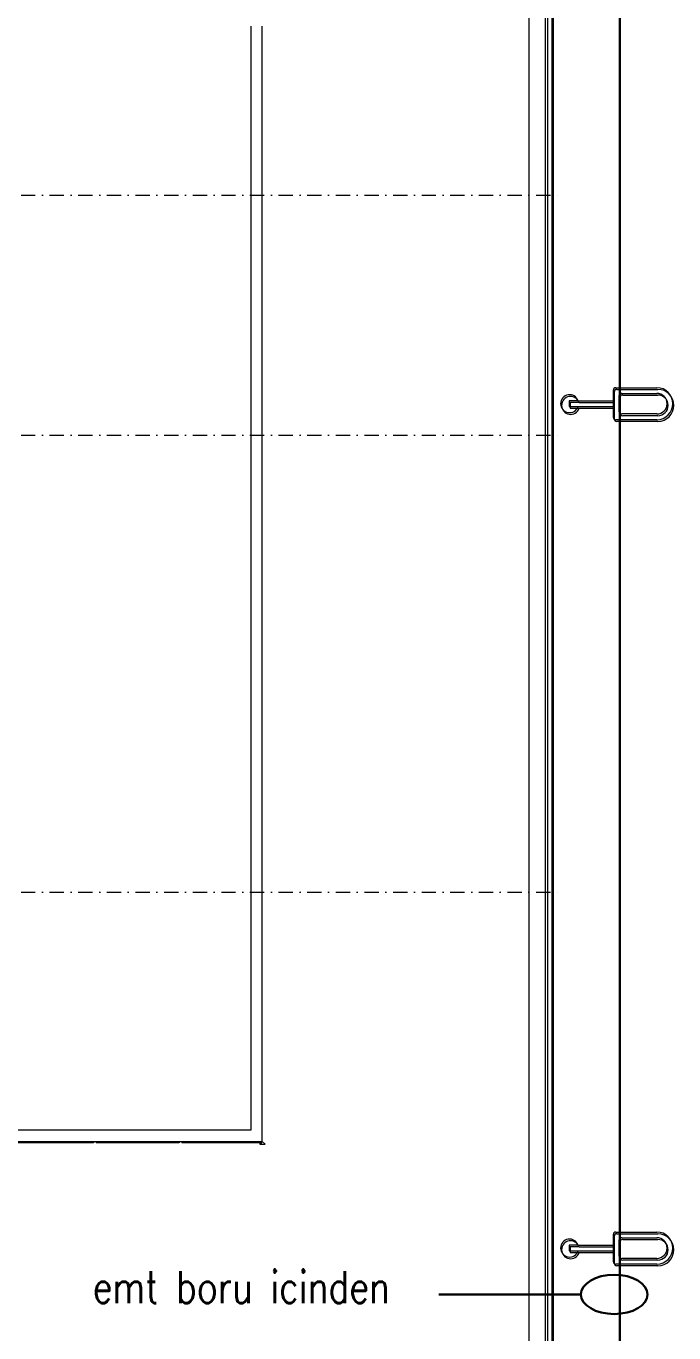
# Model space of a CAD drawing. Header units: metres. Extents: x -13621 to 152406, y -16073 to 22221.
# Drawn here: x 111069 to 112203, y 69 to 2356 of the extents above; entities that cross this region are included whole.
import ezdxf

# ---------------------------------------------------------------- set-up
doc = ezdxf.new("R2010")
doc.units = ezdxf.units.M
doc.header["$LTSCALE"] = 100
doc.header["$MEASUREMENT"] = 0
doc.linetypes.add('DASHDOT2', pattern=[0.5, 0.25, -0.125, 0, -0.125])
doc.layers.get('0').update_dxf_attribs({"color": 9, "lineweight": 9})
for name, color, linetype, lineweight in [('06D', 9, 'Continuous', 9), ('24', 9, 'DASHDOT2', 9), ('DATA TAVAN', 160, 'Continuous', 30), ('E-YAZI', 7, 'Continuous', 30)]:
    doc.layers.add(name, color=color, linetype=linetype, lineweight=lineweight)
doc.styles.add('E-YAZI', font='txttw.shx')

# ---------------------------------------------------------------- blocks, each defined once
blk = doc.blocks.new('p-kule_ynei')
for p, q in [((-188.2, 12), (-188.2, -6740)), ((-230.2, -6698), (-230.2, -88)), ((-190.2, -88), (-190.2, -6738)), ((-202.2, -278), (-202.2, -6726)), ((-197.2, -6731), (-197.2, -278))]:
    blk.add_line(p, q)
blk = doc.blocks.new('p-akslar_yeni')
at = {"layer": '24'}
for points in [[(-2190, -6515), (6415, -6515)], [(-2190, -6935), (6415, -6935)], [(-2190, -7735), (6415, -7735)]]:
    blk.add_lwpolyline(points, dxfattribs=at)
blk = doc.blocks.new('p-kule_vaziyet')
for p, q in [((7380.5, -20172.5), (7380.5, -20322.5)), ((7400.5, -20322.5), (7400.5, -20172.5)), ((7380.5, -20322.5), (7380.5, -20472.5)), ((7400.5, -20472.5), (7400.5, -20322.5)), ((7380.5, -20472.5), (7380.5, -20622.5)), ((7400.5, -20622.5), (7400.5, -20472.5)), ((7380.5, -20622.5), (7380.5, -20772.5)), ((7400.5, -20772.5), (7400.5, -20622.5)), ((7380.5, -20772.5), (7380.5, -20922.5)), ((7400.5, -20922.5), (7400.5, -20772.5)), ((7380.5, -20922.5), (7380.5, -21072.5)), ((7400.5, -21072.5), (7400.5, -20922.5)), ((7380.5, -21072.5), (7380.5, -21222.5)), ((7400.5, -21222.5), (7400.5, -21072.5)), ((7380.5, -21222.5), (7380.5, -21372.5)), ((7400.5, -21372.5), (7400.5, -21222.5)), ((7380.5, -21372.5), (7380.5, -21522.5)), ((7400.5, -21522.5), (7400.5, -21372.5)), ((7380.5, -21522.5), (7380.5, -21672.5)), ((7400.5, -21672.5), (7400.5, -21522.5)), ((7380.5, -21672.5), (7380.5, -21822.5)), ((7400.5, -21822.5), (7400.5, -21672.5)), ((7380.5, -21822.5), (7380.5, -21972.5)), ((7400.5, -21972.5), (7400.5, -21822.5)), ((7380.5, -21972.5), (7380.5, -22104.6)), ((7400.5, -22124.6), (7400.5, -21972.5)), ((7107.5, -22104.6), (6957.5, -22104.6)), ((7257.5, -22104.6), (7107.5, -22104.6)), ((7380.5, -22104.6), (7257.5, -22104.6)), ((6957.5, -22124.6), (7107.5, -22124.6)), ((6960, -22126.1), (7105, -22126.1)), ((7105, -22127.1), (6960, -22127.1)), ((7105, -22126.1), (7105, -22127.1)), ((7107.5, -22124.6), (7257.5, -22124.6)), ((7110, -22126.1), (7255, -22126.1)), ((7110, -22126.1), (7110, -22127.1)), ((7255, -22127.1), (7110, -22127.1)), ((7255, -22126.1), (7255, -22127.1)), ((7257.5, -22124.6), (7400.5, -22124.6)), ((7260, -22126.1), (7396, -22126.1)), ((7260, -22126.1), (7260, -22127.1)), ((7396, -22127.1), (7260, -22127.1)), ((7396, -22126.1), (7396, -22127.1))]:
    blk.add_line(p, q)
at = {"extrusion": (0, 0, -1)}
for p, q in [((7396, -22124.6), (7396, -22126.3)), ((7396, -22126.3), (7398.4, -22126.3)), ((7398.4, -22128.2), (7396, -22128.2)), ((7396, -22128.2), (7396, -22129.6)), ((7396, -22129.6), (7405.5, -22129.6)), ((7398.4, -22126.3), (7398.4, -22128.2)), ((7405.5, -22129.6), (7400.5, -22124.6))]:
    blk.add_line(p, q, dxfattribs=at)
blk = doc.blocks.new('A$C442D6FDD')
at = {"layer": '06D', "color": 9}
for p, q in [((8027.4, -746.7), (8027.4, -792.7)), ((8032.4, -741.7), (8104, -741.7)), ((8042.4, -751.7), (8104, -751.7)), ((7966.1, -764.7), (8027.4, -764.7)), ((7966.1, -774.7), (8027.4, -774.7)), ((8037.4, -756.7), (8037.4, -782.7)), ((8104, -797.7), (8032.4, -797.7)), ((8104, -787.7), (8042.4, -787.7)), ((8027.4, -2224.6), (8027.4, -2270.6)), ((8032.4, -2219.6), (8104, -2219.6)), ((8037.4, -2234.6), (8037.4, -2260.6)), ((8042.4, -2229.6), (8104, -2229.6)), ((7966.1, -2242.6), (8027.4, -2242.6)), ((7966.1, -2252.6), (8027.4, -2252.6)), ((8104, -2275.6), (8032.4, -2275.6)), ((8104, -2265.6), (8042.4, -2265.6))]:
    blk.add_line(p, q, dxfattribs=at)
for points in [[(7966.1, -764.7), (7950.3, -764.7), (7950.3, -774.7), (7966.1, -774.7)], [(7966.1, -2242.6), (7950.3, -2242.6), (7950.3, -2252.6), (7966.1, -2252.6)]]:
    blk.add_lwpolyline(points, dxfattribs=at)
for centre, radius, start, end in [((7951.2, -769.7), 15.7, 18.5399, 341.4601), ((8032.4, -746.7), 5, 90, 180), ((8042.4, -756.7), 5, 90, 180), ((8104, -769.7), 28, 270, 90), ((8104, -769.7), 18, 270, 90), ((8032.4, -792.7), 5, 180, 270), ((8042.4, -782.7), 5, 180, 270), ((7951.2, -2247.6), 15.7, 18.5399, 341.4601), ((8032.4, -2224.6), 5, 90, 180), ((8042.4, -2234.6), 5, 90, 180), ((8104, -2247.6), 28, 270, 90), ((8104, -2247.6), 18, 270, 90), ((8042.4, -2260.6), 5, 180, 270), ((8032.4, -2270.6), 5, 180, 270)]:
    blk.add_arc(centre, radius, start, end, dxfattribs=at)

msp = doc.modelspace()

# ---------------------------------------------------------------- linework, layer by layer
at = {"layer": 'DATA TAVAN'}
msp.add_line((112108.4, -751.1), (112108.4, 3203.7), dxfattribs=at)
at = {"layer": 'E-YAZI', "color": 2}
msp.add_line((112040.7, 135.9), (111791.7, 135.9), dxfattribs=at)
msp.add_ellipse((112098.9, 135.9), major_axis=(58.3, 0), ratio=0.590362, dxfattribs=at)

# ---------------------------------------------------------------- block references
for p in [(104069.5, 2464.6), (104071.2, 2461.6)]:
    msp.add_blockref('A$C442D6FDD', p)
at = {"layer": '06D'}
for name, p in [('p-kule_ynei', (112180, 6620)), ('p-kule_vaziyet', (104082.1, 22528.2))]:
    msp.add_blockref(name, p, dxfattribs=at)
at = {"layer": '24'}
msp.add_blockref('p-akslar_yeni', (105585, 8575), dxfattribs=at)

# ---------------------------------------------------------------- texts
at = {"layer": 'E-YAZI', "color": 2, "style": 'E-YAZI', "width": 0.8}
msp.add_text('emt boru icinden', height=56, dxfattribs=at).set_placement((111185.8, 120.8))

doc.saveas('drawing.dxf')
